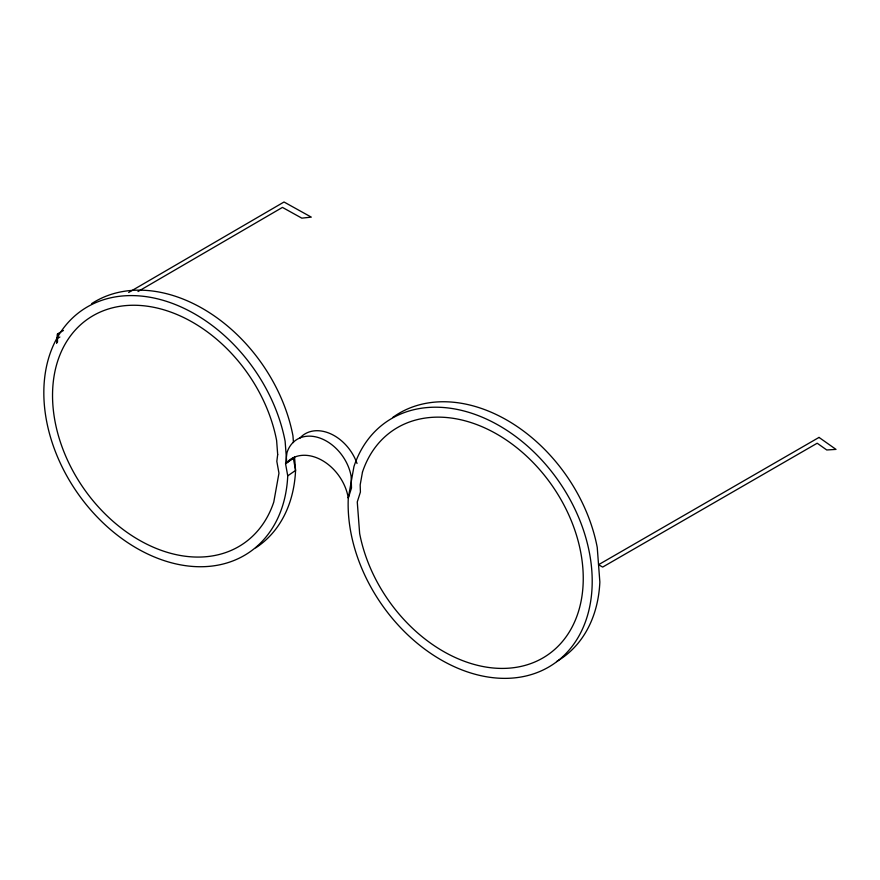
<?xml version="1.0" encoding="UTF-8"?>
<svg xmlns="http://www.w3.org/2000/svg" width="880" height="880" viewBox="0 0 880 880"><rect width="100%" height="100%" fill="white"/><g stroke="black" fill="none" stroke-linecap="round" stroke-linejoin="round"><path stroke-width="1.32" d="M57.508 342.078L57.508 333.916L63.437 330.462M56.65 343.453L57.508 333.916M287.738 475.86L285.56 463.782L286.968 452.694A39.93 29.271 55.2 0 1 320.265 438.196A39.93 29.271 55.2 0 1 351.131 476.223L351.494 487.96L348.282 498.069A147.114 107.844 55.2 0 0 516.307 677.688A147.114 107.844 55.2 0 0 553.025 473.44A147.114 107.844 55.2 0 0 353.969 466.466L348.282 498.069A41.877 30.701 55.2 0 0 324.775 462A41.877 30.701 55.2 0 0 289.971 459.646L286.748 462.671L285.12 441.21A147.114 107.844 55.2 0 0 92.059 304.37A147.114 107.844 55.2 0 0 109.01 528.297A147.114 107.844 55.2 0 0 287.738 475.86L295.57 470.426L294.569 457.237L286.748 462.671M285.56 463.782L294.569 457.237M128.667 292.479L284.02 202.004L311.289 217.129L301.818 218.152L282.447 207.405L138.006 291.522M57.497 338.404L59.873 337.018M293.392 458.348L295.57 470.426A147.114 107.844 55.2 0 1 255.695 547.855M293.458 442.574L292.952 435.776A147.114 107.844 55.2 0 0 91.707 303.6M299.651 438.372A39.93 29.271 55.2 0 1 330.275 433.642A39.93 29.271 55.2 0 1 357.027 463.485M556.567 661.562A147.114 107.844 55.2 0 0 599.852 582.032L597.234 547.382A147.114 107.844 55.2 0 0 513.073 423.852A147.114 107.844 55.2 0 0 392.689 417.483M277.684 454.586L276.826 461.362L278.96 473.198L273.779 502.04A136.631 100.155 55.2 0 1 96.459 504.746A136.631 100.155 55.2 0 1 105.446 309.969A136.631 100.155 55.2 0 1 276.617 440.495L277.684 454.586M362.483 472.054L360.184 484.858L360.404 492.041L357.269 501.941L359.645 533.467A136.323 99.935 55.2 0 0 530.442 663.707A136.323 99.935 55.2 0 0 539.418 469.359A136.323 99.935 55.2 0 0 362.483 472.054M819.027 437.415L598.543 564.707L602.657 567.083L817.19 443.223L826.76 449.977L836 449.394L819.027 437.415"/></g></svg>
